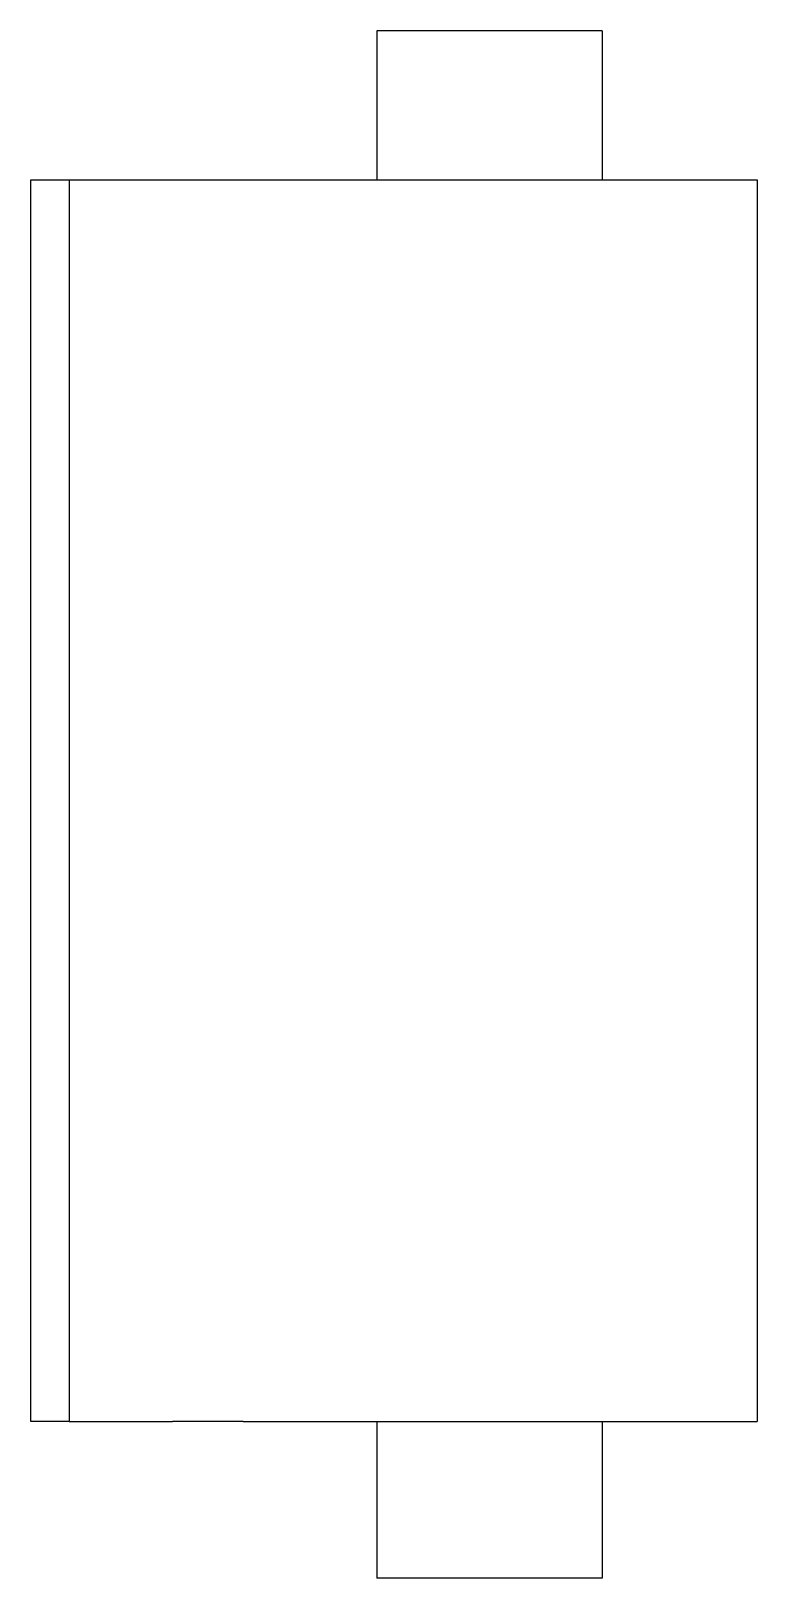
# Model space of a CAD drawing. Header units: metres. Extents: x -19 to 0, y 0 to 40.5.
import ezdxf

# ---------------------------------------------------------------- set-up
doc = ezdxf.new("R2010")
doc.units = ezdxf.units.M

msp = doc.modelspace()

# ---------------------------------------------------------------- linework, layer by layer
for points in [[(-9.95, 40.5), (-9.95, 40.422), (-9.95, 40.344), (-9.95, 40.266), (-9.95, 40.188), (-9.95, 40.11), (-9.95, 40.032), (-9.95, 39.954), (-9.95, 39.876), (-9.95, 39.798), (-9.95, 39.72), (-9.95, 39.642), (-9.95, 39.564), (-9.95, 39.486), (-9.95, 39.408), (-9.95, 39.33), (-9.95, 39.252), (-9.95, 39.174), (-9.95, 39.096), (-9.95, 39.018), (-9.95, 38.94), (-9.95, 38.862), (-9.95, 38.784), (-9.95, 38.706), (-9.95, 38.628), (-9.95, 38.55), (-9.95, 38.472), (-9.95, 38.394), (-9.95, 38.316), (-9.95, 38.238), (-9.95, 38.16), (-9.95, 38.082), (-9.95, 38.004), (-9.95, 37.926), (-9.95, 37.848), (-9.95, 37.77), (-9.95, 37.692), (-9.95, 37.614), (-9.95, 37.536), (-9.95, 37.458), (-9.95, 37.38), (-9.95, 37.302), (-9.95, 37.224), (-9.95, 37.146), (-9.95, 37.068), (-9.95, 36.99), (-9.95, 36.912), (-9.95, 36.834), (-9.95, 36.756), (-9.95, 36.678), (-9.95, 36.6)], [(-7, 40.5), (-7.092, 40.5), (-7.185, 40.5), (-7.277, 40.5), (-7.369, 40.5), (-7.461, 40.5), (-7.552, 40.5), (-7.643, 40.5), (-7.733, 40.5), (-7.822, 40.5), (-7.911, 40.5), (-7.999, 40.5), (-8.084, 40.5), (-8.17, 40.5), (-8.256, 40.5), (-8.338, 40.5), (-8.419, 40.5), (-8.5, 40.5), (-8.58, 40.5), (-8.656, 40.5), (-8.731, 40.5), (-8.807, 40.5), (-8.879, 40.5), (-8.948, 40.5), (-9.017, 40.5), (-9.086, 40.5), (-9.148, 40.5), (-9.209, 40.5), (-9.271, 40.5), (-9.329, 40.5), (-9.383, 40.5), (-9.437, 40.5), (-9.49, 40.5), (-9.536, 40.5), (-9.581, 40.5), (-9.626, 40.5), (-9.668, 40.5), (-9.703, 40.5), (-9.739, 40.5), (-9.774, 40.5), (-9.803, 40.5), (-9.828, 40.5), (-9.854, 40.5), (-9.878, 40.5), (-9.894, 40.5), (-9.909, 40.5), (-9.925, 40.5), (-9.934, 40.5), (-9.94, 40.5), (-9.945, 40.5), (-9.95, 40.5)], [(-4.05, 40.5), (-4.055, 40.5), (-4.06, 40.5), (-4.066, 40.5), (-4.075, 40.5), (-4.091, 40.5), (-4.106, 40.5), (-4.122, 40.5), (-4.146, 40.5), (-4.172, 40.5), (-4.197, 40.5), (-4.226, 40.5), (-4.261, 40.5), (-4.297, 40.5), (-4.332, 40.5), (-4.374, 40.5), (-4.419, 40.5), (-4.464, 40.5), (-4.51, 40.5), (-4.563, 40.5), (-4.617, 40.5), (-4.671, 40.5), (-4.729, 40.5), (-4.791, 40.5), (-4.852, 40.5), (-4.914, 40.5), (-4.983, 40.5), (-5.052, 40.5), (-5.121, 40.5), (-5.193, 40.5), (-5.269, 40.5), (-5.344, 40.5), (-5.42, 40.5), (-5.5, 40.5), (-5.581, 40.5), (-5.662, 40.5), (-5.744, 40.5), (-5.83, 40.5), (-5.916, 40.5), (-6.001, 40.5), (-6.089, 40.5), (-6.178, 40.5), (-6.267, 40.5), (-6.357, 40.5), (-6.448, 40.5), (-6.539, 40.5), (-6.631, 40.5), (-6.723, 40.5), (-6.815, 40.5), (-6.908, 40.5), (-7, 40.5)], [(-4.05, 40.5), (-4.05, 40.422), (-4.05, 40.344), (-4.05, 40.266), (-4.05, 40.188), (-4.05, 40.11), (-4.05, 40.032), (-4.05, 39.954), (-4.05, 39.876), (-4.05, 39.798), (-4.05, 39.72), (-4.05, 39.642), (-4.05, 39.564), (-4.05, 39.486), (-4.05, 39.408), (-4.05, 39.33), (-4.05, 39.252), (-4.05, 39.174), (-4.05, 39.096), (-4.05, 39.018), (-4.05, 38.94), (-4.05, 38.862), (-4.05, 38.784), (-4.05, 38.706), (-4.05, 38.628), (-4.05, 38.55), (-4.05, 38.472), (-4.05, 38.394), (-4.05, 38.316), (-4.05, 38.238), (-4.05, 38.16), (-4.05, 38.082), (-4.05, 38.004), (-4.05, 37.926), (-4.05, 37.848), (-4.05, 37.77), (-4.05, 37.692), (-4.05, 37.614), (-4.05, 37.536), (-4.05, 37.458), (-4.05, 37.38), (-4.05, 37.302), (-4.05, 37.224), (-4.05, 37.146), (-4.05, 37.068), (-4.05, 36.99), (-4.05, 36.912), (-4.05, 36.834), (-4.05, 36.756), (-4.05, 36.678), (-4.05, 36.6)], [(-19, 4.1), (-19, 4.75), (-19, 5.4), (-19, 6.05), (-19, 6.7), (-19, 7.35), (-19, 8), (-19, 8.65), (-19, 9.3), (-19, 9.95), (-19, 10.6), (-19, 11.25), (-19, 11.9), (-19, 12.55), (-19, 13.2), (-19, 13.85), (-19, 14.5), (-19, 15.15), (-19, 15.8), (-19, 16.45), (-19, 17.1), (-19, 17.75), (-19, 18.4), (-19, 19.05), (-19, 19.7), (-19, 20.35), (-19, 21), (-19, 21.65), (-19, 22.3), (-19, 22.95), (-19, 23.6), (-19, 24.25), (-19, 24.9), (-19, 25.55), (-19, 26.2), (-19, 26.85), (-19, 27.5), (-19, 28.15), (-19, 28.8), (-19, 29.45), (-19, 30.1), (-19, 30.75), (-19, 31.4), (-19, 32.05), (-19, 32.7), (-19, 33.35), (-19, 34), (-19, 34.65), (-19, 35.3), (-19, 35.95), (-19, 36.6)], [(-19, 36.6), (-18.98, 36.6), (-18.96, 36.6), (-18.94, 36.6), (-18.92, 36.6), (-18.9, 36.6), (-18.88, 36.6), (-18.86, 36.6), (-18.84, 36.6), (-18.82, 36.6), (-18.8, 36.6), (-18.78, 36.6), (-18.76, 36.6), (-18.74, 36.6), (-18.72, 36.6), (-18.7, 36.6), (-18.68, 36.6), (-18.66, 36.6), (-18.64, 36.6), (-18.62, 36.6), (-18.6, 36.6), (-18.58, 36.6), (-18.56, 36.6), (-18.54, 36.6), (-18.52, 36.6), (-18.5, 36.6), (-18.48, 36.6), (-18.46, 36.6), (-18.44, 36.6), (-18.42, 36.6), (-18.4, 36.6), (-18.38, 36.6), (-18.36, 36.6), (-18.34, 36.6), (-18.32, 36.6), (-18.3, 36.6), (-18.28, 36.6), (-18.26, 36.6), (-18.24, 36.6), (-18.22, 36.6), (-18.2, 36.6), (-18.18, 36.6), (-18.16, 36.6), (-18.14, 36.6), (-18.12, 36.6), (-18.1, 36.6), (-18.08, 36.6), (-18.06, 36.6), (-18.04, 36.6), (-18.02, 36.6), (-18, 36.6)], [(-18, 36.6), (-17.946, 36.6), (-17.892, 36.6), (-17.837, 36.6), (-17.783, 36.6), (-17.729, 36.6), (-17.675, 36.6), (-17.621, 36.6), (-17.567, 36.6), (-17.512, 36.6), (-17.458, 36.6), (-17.404, 36.6), (-17.35, 36.6), (-17.296, 36.6), (-17.242, 36.6), (-17.187, 36.6), (-17.133, 36.6), (-17.079, 36.6), (-17.025, 36.6), (-16.971, 36.6), (-16.917, 36.6), (-16.862, 36.6), (-16.808, 36.6), (-16.754, 36.6), (-16.7, 36.6), (-16.646, 36.6), (-16.592, 36.6), (-16.537, 36.6), (-16.483, 36.6), (-16.429, 36.6), (-16.375, 36.6), (-16.321, 36.6), (-16.267, 36.6), (-16.212, 36.6), (-16.158, 36.6), (-16.104, 36.6), (-16.05, 36.6), (-15.996, 36.6), (-15.942, 36.6), (-15.887, 36.6), (-15.833, 36.6), (-15.779, 36.6), (-15.725, 36.6), (-15.671, 36.6), (-15.617, 36.6), (-15.562, 36.6), (-15.508, 36.6), (-15.454, 36.6), (-15.4, 36.6), (-15.346, 36.6), (-15.292, 36.6)], [(-18, 36.6), (-18, 35.95), (-18, 35.3), (-18, 34.65), (-18, 34), (-18, 33.35), (-18, 32.7), (-18, 32.05), (-18, 31.4), (-18, 30.75), (-18, 30.1), (-18, 29.45), (-18, 28.8), (-18, 28.15), (-18, 27.5), (-18, 26.85), (-18, 26.2), (-18, 25.55), (-18, 24.9), (-18, 24.25), (-18, 23.6), (-18, 22.95), (-18, 22.3), (-18, 21.65), (-18, 21), (-18, 20.35), (-18, 19.7), (-18, 19.05), (-18, 18.4), (-18, 17.75), (-18, 17.1), (-18, 16.45), (-18, 15.8), (-18, 15.15), (-18, 14.5), (-18, 13.85), (-18, 13.2), (-18, 12.55), (-18, 11.9), (-18, 11.25), (-18, 10.6), (-18, 9.95), (-18, 9.3), (-18, 8.65), (-18, 8), (-18, 7.35), (-18, 6.7), (-18, 6.05), (-18, 5.4), (-18, 4.75), (-18, 4.1)], [(-15.292, 36.6), (-15.245, 36.6), (-15.198, 36.6), (-15.151, 36.6), (-15.105, 36.6), (-15.058, 36.6), (-15.012, 36.6), (-14.965, 36.6), (-14.919, 36.6), (-14.873, 36.6), (-14.828, 36.6), (-14.782, 36.6), (-14.737, 36.6), (-14.692, 36.6), (-14.647, 36.6), (-14.604, 36.6), (-14.56, 36.6), (-14.516, 36.6), (-14.473, 36.6), (-14.431, 36.6), (-14.389, 36.6), (-14.347, 36.6), (-14.306, 36.6), (-14.266, 36.6), (-14.226, 36.6), (-14.186, 36.6), (-14.148, 36.6), (-14.11, 36.6), (-14.072, 36.6), (-14.035, 36.6), (-14, 36.6), (-13.964, 36.6), (-13.929, 36.6), (-13.896, 36.6), (-13.863, 36.6), (-13.83, 36.6), (-13.798, 36.6), (-13.768, 36.6), (-13.738, 36.6), (-13.708, 36.6), (-13.681, 36.6), (-13.654, 36.6), (-13.627, 36.6), (-13.601, 36.6), (-13.577, 36.6), (-13.554, 36.6), (-13.53, 36.6), (-13.509, 36.6), (-13.489, 36.6), (-13.469, 36.6), (-13.449, 36.6)], [(-13.449, 36.6), (-13.266, 36.6), (-13.083, 36.6), (-12.9, 36.6), (-12.691, 36.6), (-12.446, 36.6), (-12.201, 36.6), (-11.956, 36.6), (-11.666, 36.6), (-11.368, 36.6), (-11.071, 36.6), (-10.761, 36.6), (-10.422, 36.6), (-10.083, 36.6), (-9.745, 36.6), (-9.385, 36.6), (-9.018, 36.6), (-8.651, 36.6), (-8.281, 36.6), (-7.9, 36.6), (-7.518, 36.6), (-7.137, 36.6), (-6.755, 36.6), (-6.374, 36.6), (-5.993, 36.6), (-5.611, 36.6), (-5.245, 36.6), (-4.878, 36.6), (-4.512, 36.6), (-4.158, 36.6), (-3.82, 36.6), (-3.483, 36.6), (-3.145, 36.6), (-2.844, 36.6), (-2.548, 36.6), (-2.252, 36.6), (-1.971, 36.6), (-1.729, 36.6), (-1.486, 36.6), (-1.243, 36.6), (-1.045, 36.6), (-0.865, 36.6), (-0.685, 36.6), (-0.514, 36.6), (-0.403, 36.6), (-0.292, 36.6), (-0.181, 36.6), (-0.112, 36.6), (-0.075, 36.6), (-0.037, 36.6), (0, 36.6)], [(0, 36.6), (0, 35.95), (0, 35.3), (0, 34.65), (0, 34), (0, 33.35), (0, 32.7), (0, 32.05), (0, 31.4), (0, 30.75), (0, 30.1), (0, 29.45), (0, 28.8), (0, 28.15), (0, 27.5), (0, 26.85), (0, 26.2), (0, 25.55), (0, 24.9), (0, 24.25), (0, 23.6), (0, 22.95), (0, 22.3), (0, 21.65), (0, 21), (0, 20.35), (0, 19.7), (0, 19.05), (0, 18.4), (0, 17.75), (0, 17.1), (0, 16.45), (0, 15.8), (0, 15.15), (0, 14.5), (0, 13.85), (0, 13.2), (0, 12.55), (0, 11.9), (0, 11.25), (0, 10.6), (0, 9.95), (0, 9.3), (0, 8.65), (0, 8), (0, 7.35), (0, 6.7), (0, 6.05), (0, 5.4), (0, 4.75), (0, 4.1)], [(-18, 4.1), (-18.02, 4.1), (-18.04, 4.1), (-18.06, 4.1), (-18.08, 4.1), (-18.1, 4.1), (-18.12, 4.1), (-18.14, 4.1), (-18.16, 4.1), (-18.18, 4.1), (-18.2, 4.1), (-18.22, 4.1), (-18.24, 4.1), (-18.26, 4.1), (-18.28, 4.1), (-18.3, 4.1), (-18.32, 4.1), (-18.34, 4.1), (-18.36, 4.1), (-18.38, 4.1), (-18.4, 4.1), (-18.42, 4.1), (-18.44, 4.1), (-18.46, 4.1), (-18.48, 4.1), (-18.5, 4.1), (-18.52, 4.1), (-18.54, 4.1), (-18.56, 4.1), (-18.58, 4.1), (-18.6, 4.1), (-18.62, 4.1), (-18.64, 4.1), (-18.66, 4.1), (-18.68, 4.1), (-18.7, 4.1), (-18.72, 4.1), (-18.74, 4.1), (-18.76, 4.1), (-18.78, 4.1), (-18.8, 4.1), (-18.82, 4.1), (-18.84, 4.1), (-18.86, 4.1), (-18.88, 4.1), (-18.9, 4.1), (-18.92, 4.1), (-18.94, 4.1), (-18.96, 4.1), (-18.98, 4.1), (-19, 4.1)], [(-18, 4.1), (-17.946, 4.1), (-17.892, 4.1), (-17.837, 4.1), (-17.783, 4.1), (-17.729, 4.1), (-17.675, 4.1), (-17.621, 4.1), (-17.567, 4.1), (-17.512, 4.1), (-17.458, 4.1), (-17.404, 4.1), (-17.35, 4.1), (-17.296, 4.1), (-17.242, 4.1), (-17.187, 4.1), (-17.133, 4.1), (-17.079, 4.1), (-17.025, 4.1), (-16.971, 4.1), (-16.917, 4.1), (-16.862, 4.1), (-16.808, 4.1), (-16.754, 4.1), (-16.7, 4.1), (-16.646, 4.1), (-16.592, 4.1), (-16.537, 4.1), (-16.483, 4.1), (-16.429, 4.1), (-16.375, 4.1), (-16.321, 4.1), (-16.267, 4.1), (-16.212, 4.1), (-16.158, 4.1), (-16.104, 4.1), (-16.05, 4.1), (-15.996, 4.1), (-15.942, 4.1), (-15.887, 4.1), (-15.833, 4.1), (-15.779, 4.1), (-15.725, 4.1), (-15.671, 4.1), (-15.617, 4.1), (-15.562, 4.1), (-15.508, 4.1), (-15.454, 4.1), (-15.4, 4.1), (-15.346, 4.1), (-15.292, 4.1)], [(-13.449, 4.1), (-13.469, 4.1), (-13.489, 4.1), (-13.509, 4.1), (-13.53, 4.1), (-13.554, 4.1), (-13.577, 4.1), (-13.601, 4.1), (-13.627, 4.1), (-13.654, 4.1), (-13.681, 4.1), (-13.708, 4.1), (-13.738, 4.1), (-13.768, 4.1), (-13.798, 4.1), (-13.83, 4.1), (-13.863, 4.1), (-13.896, 4.1), (-13.929, 4.1), (-13.964, 4.1), (-14, 4.1), (-14.035, 4.1), (-14.072, 4.1), (-14.11, 4.1), (-14.148, 4.1), (-14.186, 4.1), (-14.226, 4.1), (-14.266, 4.1), (-14.306, 4.1), (-14.347, 4.1), (-14.389, 4.1), (-14.431, 4.1), (-14.473, 4.1), (-14.516, 4.1), (-14.56, 4.1), (-14.604, 4.1), (-14.647, 4.1), (-14.692, 4.1), (-14.737, 4.1), (-14.782, 4.1), (-14.828, 4.1), (-14.873, 4.1), (-14.919, 4.1), (-14.965, 4.1), (-15.012, 4.1), (-15.058, 4.1), (-15.105, 4.1), (-15.151, 4.1), (-15.198, 4.1), (-15.245, 4.1), (-15.292, 4.1)], [(-13.449, 4.1), (-13.266, 4.1), (-13.083, 4.1), (-12.9, 4.1), (-12.691, 4.1), (-12.446, 4.1), (-12.201, 4.1), (-11.956, 4.1), (-11.666, 4.1), (-11.368, 4.1), (-11.071, 4.1), (-10.761, 4.1), (-10.422, 4.1), (-10.083, 4.1), (-9.745, 4.1), (-9.385, 4.1), (-9.018, 4.1), (-8.651, 4.1), (-8.281, 4.1), (-7.9, 4.1), (-7.518, 4.1), (-7.137, 4.1), (-6.755, 4.1), (-6.374, 4.1), (-5.993, 4.1), (-5.611, 4.1), (-5.245, 4.1), (-4.878, 4.1), (-4.512, 4.1), (-4.158, 4.1), (-3.82, 4.1), (-3.483, 4.1), (-3.145, 4.1), (-2.844, 4.1), (-2.548, 4.1), (-2.252, 4.1), (-1.971, 4.1), (-1.729, 4.1), (-1.486, 4.1), (-1.243, 4.1), (-1.045, 4.1), (-0.865, 4.1), (-0.685, 4.1), (-0.514, 4.1), (-0.403, 4.1), (-0.292, 4.1), (-0.181, 4.1), (-0.112, 4.1), (-0.075, 4.1), (-0.037, 4.1), (0, 4.1)], [(-9.95, 4.1), (-9.95, 4.018), (-9.95, 3.936), (-9.95, 3.854), (-9.95, 3.772), (-9.95, 3.69), (-9.95, 3.608), (-9.95, 3.526), (-9.95, 3.444), (-9.95, 3.362), (-9.95, 3.28), (-9.95, 3.198), (-9.95, 3.116), (-9.95, 3.034), (-9.95, 2.952), (-9.95, 2.87), (-9.95, 2.788), (-9.95, 2.706), (-9.95, 2.624), (-9.95, 2.542), (-9.95, 2.46), (-9.95, 2.378), (-9.95, 2.296), (-9.95, 2.214), (-9.95, 2.132), (-9.95, 2.05), (-9.95, 1.968), (-9.95, 1.886), (-9.95, 1.804), (-9.95, 1.722), (-9.95, 1.64), (-9.95, 1.558), (-9.95, 1.476), (-9.95, 1.394), (-9.95, 1.312), (-9.95, 1.23), (-9.95, 1.148), (-9.95, 1.066), (-9.95, 0.984), (-9.95, 0.902), (-9.95, 0.82), (-9.95, 0.738), (-9.95, 0.656), (-9.95, 0.574), (-9.95, 0.492), (-9.95, 0.41), (-9.95, 0.328), (-9.95, 0.246), (-9.95, 0.164), (-9.95, 0.082), (-9.95, 0)], [(-4.05, 4.1), (-4.05, 4.018), (-4.05, 3.936), (-4.05, 3.854), (-4.05, 3.772), (-4.05, 3.69), (-4.05, 3.608), (-4.05, 3.526), (-4.05, 3.444), (-4.05, 3.362), (-4.05, 3.28), (-4.05, 3.198), (-4.05, 3.116), (-4.05, 3.034), (-4.05, 2.952), (-4.05, 2.87), (-4.05, 2.788), (-4.05, 2.706), (-4.05, 2.624), (-4.05, 2.542), (-4.05, 2.46), (-4.05, 2.378), (-4.05, 2.296), (-4.05, 2.214), (-4.05, 2.132), (-4.05, 2.05), (-4.05, 1.968), (-4.05, 1.886), (-4.05, 1.804), (-4.05, 1.722), (-4.05, 1.64), (-4.05, 1.558), (-4.05, 1.476), (-4.05, 1.394), (-4.05, 1.312), (-4.05, 1.23), (-4.05, 1.148), (-4.05, 1.066), (-4.05, 0.984), (-4.05, 0.902), (-4.05, 0.82), (-4.05, 0.738), (-4.05, 0.656), (-4.05, 0.574), (-4.05, 0.492), (-4.05, 0.41), (-4.05, 0.328), (-4.05, 0.246), (-4.05, 0.164), (-4.05, 0.082), (-4.05, 0)], [(-7, 0), (-7.092, 0), (-7.185, 0), (-7.277, 0), (-7.369, 0), (-7.461, 0), (-7.552, 0), (-7.643, 0), (-7.733, 0), (-7.822, 0), (-7.911, 0), (-7.999, 0), (-8.084, 0), (-8.17, 0), (-8.256, 0), (-8.338, 0), (-8.419, 0), (-8.5, 0), (-8.58, 0), (-8.656, 0), (-8.731, 0), (-8.807, 0), (-8.879, 0), (-8.948, 0), (-9.017, 0), (-9.086, 0), (-9.148, 0), (-9.209, 0), (-9.271, 0), (-9.329, 0), (-9.383, 0), (-9.437, 0), (-9.49, 0), (-9.536, 0), (-9.581, 0), (-9.626, 0), (-9.668, 0), (-9.703, 0), (-9.739, 0), (-9.774, 0), (-9.803, 0), (-9.828, 0), (-9.854, 0), (-9.878, 0), (-9.894, 0), (-9.909, 0), (-9.925, 0), (-9.934, 0), (-9.94, 0), (-9.945, 0), (-9.95, 0)], [(-4.05, 0), (-4.055, 0), (-4.06, 0), (-4.066, 0), (-4.075, 0), (-4.091, 0), (-4.106, 0), (-4.122, 0), (-4.146, 0), (-4.172, 0), (-4.197, 0), (-4.226, 0), (-4.261, 0), (-4.297, 0), (-4.332, 0), (-4.374, 0), (-4.419, 0), (-4.464, 0), (-4.51, 0), (-4.563, 0), (-4.617, 0), (-4.671, 0), (-4.729, 0), (-4.791, 0), (-4.852, 0), (-4.914, 0), (-4.983, 0), (-5.052, 0), (-5.121, 0), (-5.193, 0), (-5.269, 0), (-5.344, 0), (-5.42, 0), (-5.5, 0), (-5.581, 0), (-5.662, 0), (-5.744, 0), (-5.83, 0), (-5.916, 0), (-6.001, 0), (-6.089, 0), (-6.178, 0), (-6.267, 0), (-6.357, 0), (-6.448, 0), (-6.539, 0), (-6.631, 0), (-6.723, 0), (-6.815, 0), (-6.908, 0), (-7, 0)]]:
    msp.add_lwpolyline(points)

doc.saveas('drawing.dxf')
